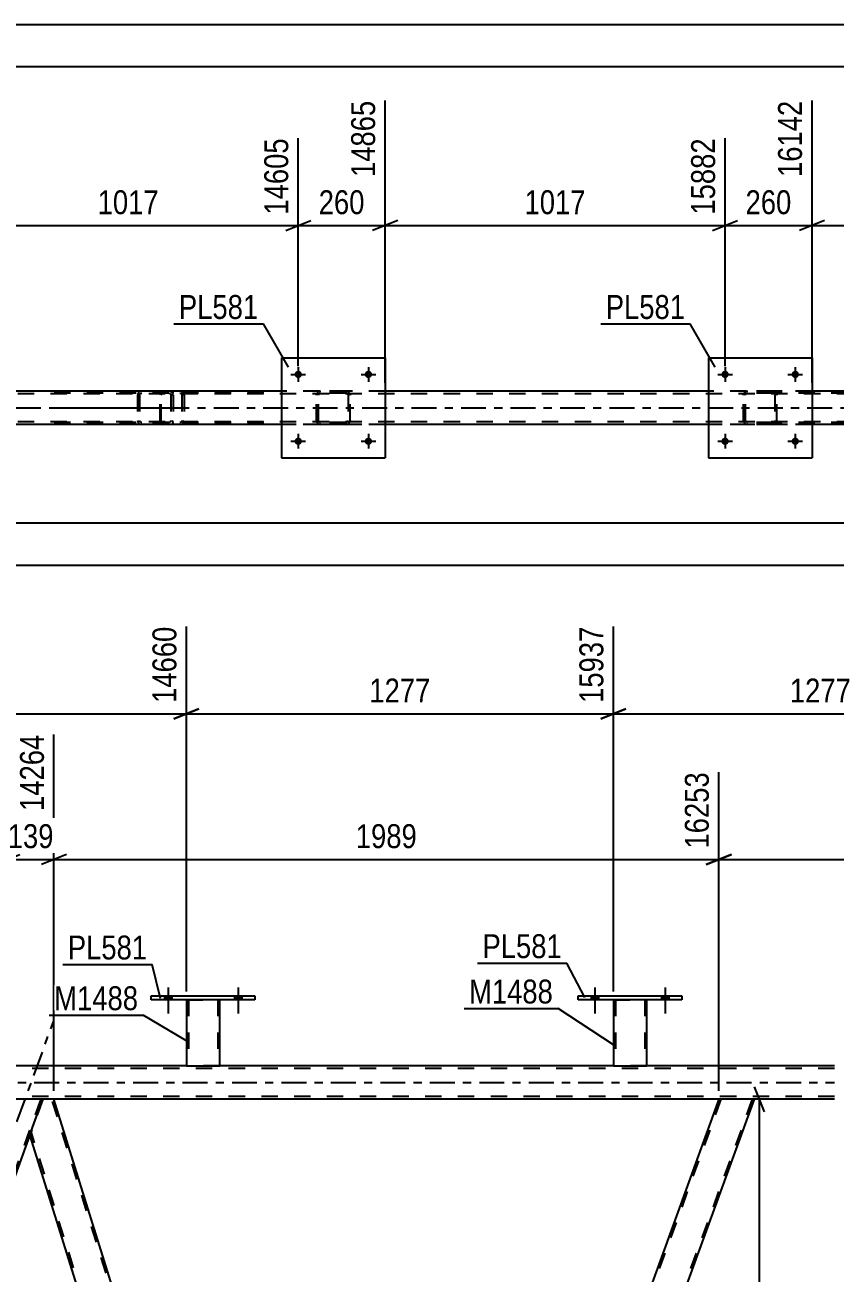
# Model space of a CAD drawing. Header units: millimetres. Extents: x 0 to 841, y 0 to 594.
# Drawn here: x 645.4 to 742.3, y 444.6 to 594 of the extents above; entities that cross this region are included whole.
import ezdxf

# ---------------------------------------------------------------- set-up
doc = ezdxf.new("R2010")
doc.units = ezdxf.units.MM
doc.linetypes.add('DXK_LINE_DOT2', pattern=[3.9198, 1.9599, -1.9599])
doc.linetypes.add('DXK_LINE_DOT3', pattern=[5.9187, 2.979, -0.9799, 0.9799, -0.9799])
doc.styles.add('Arial Narrow', font='ARIALN.TTF', dxfattribs={"height": 0.2})

# ---------------------------------------------------------------- blocks, each defined once
blk = doc.blocks.new('Unknown-814521622-1135')
at = {"color": 5, "linetype": 'Continuous'}
for p, q in [((841, 594), (0, 594)), ((836, 589), (5, 589))]:
    blk.add_line(p, q, dxfattribs=at)
blk = doc.blocks.new('Bolt-814521622-5159 - 4986')
at = {"linetype": 'Continuous'}
for points in [[(678.5, 544.17, -1), (677.62, 544.17, -1)], [(686.9, 544.17, -1), (686.02, 544.17, -1)]]:
    blk.add_hatch(color=1, dxfattribs=at).paths.add_polyline_path(points)
at = {"color": 1, "linetype": 'Continuous'}
for p, q in [((677.18, 544.17), (678.94, 544.17)), ((678.06, 545.05), (678.06, 543.29)), ((685.58, 544.17), (687.34, 544.17)), ((686.46, 545.05), (686.46, 543.29))]:
    blk.add_line(p, q, dxfattribs=at)
blk = doc.blocks.new('Bolt-814521622-5219 - 4986')
at = {"linetype": 'Continuous'}
for points in [[(729.58, 544.17, -1), (728.7, 544.17, -1)], [(737.98, 544.17, -1), (737.1, 544.17, -1)]]:
    blk.add_hatch(color=1, dxfattribs=at).paths.add_polyline_path(points)
at = {"color": 1, "linetype": 'Continuous'}
for p, q in [((728.26, 544.17), (730.02, 544.17)), ((729.14, 545.05), (729.14, 543.29)), ((736.66, 544.17), (738.42, 544.17)), ((737.54, 545.05), (737.54, 543.29))]:
    blk.add_line(p, q, dxfattribs=at)
blk = doc.blocks.new('Part-814521622-5015 - 4986')
at = {"color": 7, "linetype": 'DXK_LINE_DOT2'}
for p, q in [((756.22, 549.85), (93.84, 549.85)), ((688.46, 550.17), (676.06, 550.17)), ((739.54, 550.17), (727.14, 550.17)), ((756.22, 546.49), (93.84, 546.49)), ((756.22, 546.17), (114.17, 546.17)), ((688.46, 546.17), (676.06, 546.17)), ((739.54, 546.17), (727.14, 546.17))]:
    blk.add_line(p, q, dxfattribs=at)
at = {"color": 2, "linetype": 'Continuous'}
for p, q in [((676.06, 550.17), (637.38, 550.17)), ((727.14, 550.17), (688.46, 550.17)), ((756.22, 550.17), (739.54, 550.17)), ((676.06, 546.17), (637.38, 546.17)), ((727.14, 546.17), (688.46, 546.17)), ((756.22, 546.17), (739.54, 546.17))]:
    blk.add_line(p, q, dxfattribs=at)
at = {"color": 7, "linetype": 'DXK_LINE_DOT3'}
blk.add_line((93.84, 548.17), (756.22, 548.17), dxfattribs=at)
blk = doc.blocks.new('Part-814521622-5077 - 4986')
at = {"color": 7, "linetype": 'DXK_LINE_DOT2'}
for p, q in [((747.71, 550.17), (732.72, 550.17)), ((747.71, 549.93), (732.72, 549.93)), ((743.98, 549.77), (743.96, 549.69)), ((744, 549.87), (743.98, 549.77)), ((744.22, 549.69), (744.24, 549.78)), ((744.24, 549.78), (744.29, 549.86)), ((744.47, 550.17), (744.28, 550.13)), ((744.29, 549.86), (744.37, 549.91)), ((744.37, 549.91), (744.47, 549.93)), ((747.9, 550.13), (747.71, 550.17)), ((747.71, 549.93), (747.8, 549.91)), ((747.8, 549.91), (747.89, 549.86)), ((747.89, 549.86), (747.94, 549.78)), ((747.94, 549.78), (747.96, 549.69)), ((748.2, 549.77), (748.18, 549.87)), ((748.22, 549.69), (748.2, 549.77)), ((743.96, 549.69), (743.96, 546.65)), ((744.22, 549.69), (744.22, 546.65)), ((747.96, 549.69), (747.96, 546.65)), ((748.22, 549.69), (748.22, 546.65)), ((747.71, 546.41), (732.72, 546.41)), ((747.71, 546.17), (732.72, 546.17)), ((743.96, 546.65), (743.98, 546.56)), ((743.98, 546.56), (744, 546.46)), ((744.24, 546.55), (744.22, 546.65)), ((744.29, 546.48), (744.24, 546.55)), ((744.28, 546.2), (744.47, 546.17)), ((744.37, 546.42), (744.29, 546.48)), ((744.47, 546.41), (744.37, 546.42)), ((747.8, 546.42), (747.71, 546.41)), ((747.71, 546.17), (747.9, 546.2)), ((747.89, 546.48), (747.8, 546.42)), ((747.94, 546.55), (747.89, 546.48)), ((747.96, 546.65), (747.94, 546.55)), ((748.18, 546.46), (748.2, 546.56)), ((748.2, 546.56), (748.22, 546.65))]:
    blk.add_line(p, q, dxfattribs=at)
for centre, start, end in [((744.45, 549.67), 110.7583, 155.68), ((747.73, 549.67), 24.32, 69.2417), ((744.45, 546.67), 204.32, 249.2417)]:
    blk.add_arc(centre, 0.496, start, end, dxfattribs=at)
blk = doc.blocks.new('Part-814521622-5201 - 4986')
at = {"color": 2, "linetype": 'Continuous'}
for p, q in [((727.14, 554.17), (727.14, 542.17)), ((727.14, 554.17), (739.54, 554.17)), ((739.54, 554.17), (739.54, 542.17)), ((727.14, 542.17), (739.54, 542.17))]:
    blk.add_line(p, q, dxfattribs=at)
blk = doc.blocks.new('Part-814521622-5084 - 4986')
at = {"color": 7, "linetype": 'DXK_LINE_DOT2'}
for p, q in [((662.57, 550.17), (647.58, 550.17)), ((662.57, 549.93), (647.58, 549.93)), ((658.85, 549.77), (658.83, 549.69)), ((658.87, 549.87), (658.85, 549.77)), ((659.08, 549.69), (659.1, 549.78)), ((659.1, 549.78), (659.16, 549.86)), ((659.34, 550.17), (659.14, 550.13)), ((659.16, 549.86), (659.24, 549.91)), ((659.24, 549.91), (659.34, 549.93)), ((662.77, 550.13), (662.57, 550.17)), ((662.57, 549.93), (662.67, 549.91)), ((662.67, 549.91), (662.75, 549.86)), ((662.75, 549.86), (662.81, 549.78)), ((662.81, 549.78), (662.83, 549.69)), ((663.07, 549.77), (663.04, 549.87)), ((663.08, 549.69), (663.07, 549.77)), ((658.83, 549.69), (658.83, 546.65)), ((659.08, 549.69), (659.08, 546.65)), ((662.83, 549.69), (662.83, 546.65)), ((663.08, 549.69), (663.08, 546.65)), ((662.57, 546.41), (647.58, 546.41)), ((662.57, 546.17), (647.58, 546.17)), ((658.83, 546.65), (658.85, 546.56)), ((658.85, 546.56), (658.87, 546.46)), ((659.1, 546.55), (659.08, 546.65)), ((659.16, 546.48), (659.1, 546.55)), ((659.14, 546.2), (659.34, 546.17)), ((659.24, 546.42), (659.16, 546.48)), ((659.34, 546.41), (659.24, 546.42)), ((662.67, 546.42), (662.57, 546.41)), ((662.57, 546.17), (662.77, 546.2)), ((662.75, 546.48), (662.67, 546.42)), ((662.81, 546.55), (662.75, 546.48)), ((662.83, 546.65), (662.81, 546.55)), ((663.04, 546.46), (663.07, 546.56)), ((663.07, 546.56), (663.08, 546.65))]:
    blk.add_line(p, q, dxfattribs=at)
at = {"color": 7, "linetype": 'DXK_LINE_DOT3'}
blk.add_line((649.2, 548.17), (664.38, 548.17), dxfattribs=at)
at = {"color": 7, "linetype": 'DXK_LINE_DOT2'}
for centre, start, end in [((659.32, 549.67), 110.7583, 155.68), ((662.59, 549.67), 24.32, 69.2417), ((659.32, 546.67), 204.32, 249.2417)]:
    blk.add_arc(centre, 0.496, start, end, dxfattribs=at)
blk = doc.blocks.new('Part-814521622-5088 - 4986')
at = {"color": 7, "linetype": 'DXK_LINE_DOT2'}
for p, q in [((661.56, 549.87), (661.54, 549.69)), ((661.62, 550.03), (661.56, 549.87)), ((661.7, 550.13), (661.62, 550.03)), ((661.67, 549.69), (661.68, 549.78)), ((661.68, 549.78), (661.71, 549.86)), ((661.81, 550.17), (661.7, 550.13)), ((661.71, 549.86), (661.76, 549.91)), ((661.76, 549.91), (661.81, 549.93)), ((673.96, 550.17), (661.81, 550.17)), ((673.96, 549.93), (661.81, 549.93)), ((663.08, 549.93), (663.08, 550.17)), ((664.09, 550.13), (663.9, 550.17)), ((663.9, 549.93), (663.99, 549.91)), ((663.99, 549.91), (664.08, 549.86)), ((664.08, 549.86), (664.13, 549.78)), ((664.13, 549.78), (664.15, 549.69)), ((664.38, 549.77), (664.36, 549.87)), ((664.4, 549.69), (664.38, 549.77)), ((661.54, 546.65), (661.54, 549.69)), ((661.67, 546.65), (661.67, 549.69)), ((664.15, 549.69), (664.15, 546.65)), ((664.4, 549.69), (664.4, 546.65)), ((661.54, 546.65), (661.56, 546.46)), ((661.56, 546.46), (661.62, 546.31)), ((661.62, 546.31), (661.7, 546.2)), ((661.68, 546.55), (661.67, 546.65)), ((661.71, 546.48), (661.68, 546.55)), ((661.7, 546.2), (661.81, 546.17)), ((661.76, 546.42), (661.71, 546.48)), ((661.81, 546.41), (661.76, 546.42)), ((673.96, 546.41), (661.81, 546.41)), ((673.96, 546.17), (661.81, 546.17)), ((663.08, 546.17), (663.08, 546.41)), ((663.99, 546.42), (663.9, 546.41)), ((663.9, 546.17), (664.09, 546.2)), ((664.08, 546.48), (663.99, 546.42)), ((664.13, 546.55), (664.08, 546.48)), ((664.15, 546.65), (664.13, 546.55)), ((664.36, 546.46), (664.38, 546.56)), ((664.38, 546.56), (664.4, 546.65))]:
    blk.add_line(p, q, dxfattribs=at)
blk.add_arc((663.91, 549.67), 0.492, 23.8494, 68.8059, dxfattribs=at)
blk = doc.blocks.new('Part-814521622-5108 - 4986')
at = {"color": 7, "linetype": 'DXK_LINE_DOT2'}
for p, q in [((680.26, 549.69), (680.29, 549.87)), ((680.29, 549.87), (680.26, 549.69)), ((680.5, 549.69), (680.51, 549.78)), ((680.51, 549.78), (680.57, 549.86)), ((680.55, 550.13), (680.74, 550.17)), ((680.74, 550.17), (680.55, 550.13)), ((680.57, 549.86), (680.64, 549.91)), ((680.64, 549.91), (680.74, 549.93)), ((683.78, 550.17), (680.74, 550.17)), ((683.78, 549.93), (680.74, 549.93)), ((683.78, 550.17), (683.96, 550.13)), ((683.96, 550.13), (683.78, 550.17)), ((683.78, 549.93), (683.87, 549.91)), ((683.87, 549.91), (683.95, 549.86)), ((683.95, 549.86), (684, 549.78)), ((684, 549.78), (684.02, 549.69)), ((684.22, 549.87), (684.26, 549.69)), ((684.26, 549.69), (684.22, 549.87)), ((680.26, 546.65), (680.26, 549.69)), ((680.5, 546.65), (680.5, 549.69)), ((684.02, 549.69), (684.02, 546.65)), ((684.26, 546.65), (684.26, 549.69)), ((680.29, 546.46), (680.26, 546.65)), ((680.26, 546.65), (680.29, 546.46)), ((680.51, 546.55), (680.5, 546.65)), ((680.57, 546.48), (680.51, 546.55)), ((680.74, 546.17), (680.55, 546.2)), ((680.55, 546.2), (680.74, 546.17)), ((680.64, 546.42), (680.57, 546.48)), ((680.74, 546.41), (680.64, 546.42)), ((683.78, 546.41), (680.74, 546.41)), ((683.78, 546.17), (680.74, 546.17)), ((683.87, 546.42), (683.78, 546.41)), ((683.96, 546.2), (683.78, 546.17)), ((683.78, 546.17), (683.96, 546.2)), ((683.95, 546.48), (683.87, 546.42)), ((684, 546.55), (683.95, 546.48)), ((684.02, 546.65), (684, 546.55)), ((684.26, 546.65), (684.22, 546.46)), ((684.22, 546.46), (684.26, 546.65))]:
    blk.add_line(p, q, dxfattribs=at)
at = {"color": 7, "linetype": 'DXK_LINE_DOT3'}
blk.add_line((682.26, 548.17), (682.26, 548.17), dxfattribs=at)
at = {"color": 7, "linetype": 'DXK_LINE_DOT2'}
for centre, start, end in [((680.74, 549.69), 112.5, 157.5), ((680.74, 549.69), 112.5, 157.5), ((683.78, 549.69), 22.5, 67.5), ((683.78, 549.69), 22.5, 67.5), ((680.74, 546.65), 202.5, 247.5), ((680.74, 546.65), 202.5, 247.5), ((683.78, 546.65), 292.5, 337.5), ((683.78, 546.65), 292.5, 337.5)]:
    blk.add_arc(centre, 0.48, start, end, dxfattribs=at)
blk = doc.blocks.new('Bolt-814521622-5158 - 4986')
at = {"linetype": 'Continuous'}
for points in [[(678.5, 552.17, -1), (677.62, 552.17, -1)], [(686.9, 552.17, -1), (686.02, 552.17, -1)]]:
    blk.add_hatch(color=1, dxfattribs=at).paths.add_polyline_path(points)
at = {"color": 1, "linetype": 'Continuous'}
for p, q in [((678.06, 553.05), (678.06, 551.29)), ((686.46, 553.05), (686.46, 551.29)), ((677.18, 552.17), (678.94, 552.17)), ((685.58, 552.17), (687.34, 552.17))]:
    blk.add_line(p, q, dxfattribs=at)
blk = doc.blocks.new('Part-814521622-5202 - 4986')
at = {"color": 7, "linetype": 'DXK_LINE_DOT2'}
for p, q in [((731.34, 549.69), (731.37, 549.87)), ((731.37, 549.87), (731.34, 549.69)), ((731.58, 549.69), (731.6, 549.78)), ((731.6, 549.78), (731.65, 549.86)), ((731.63, 550.13), (731.82, 550.17)), ((731.82, 550.17), (731.63, 550.13)), ((731.65, 549.86), (731.73, 549.91)), ((731.73, 549.91), (731.82, 549.93)), ((734.86, 550.17), (731.82, 550.17)), ((734.86, 549.93), (731.82, 549.93)), ((734.86, 550.17), (735.04, 550.13)), ((735.04, 550.13), (734.86, 550.17)), ((734.86, 549.93), (734.95, 549.91)), ((734.95, 549.91), (735.03, 549.86)), ((735.03, 549.86), (735.08, 549.78)), ((735.08, 549.78), (735.1, 549.69)), ((735.3, 549.87), (735.34, 549.69)), ((735.34, 549.69), (735.3, 549.87)), ((731.34, 546.65), (731.34, 549.69)), ((731.58, 546.65), (731.58, 549.69)), ((735.1, 549.69), (735.1, 546.65)), ((735.34, 546.65), (735.34, 549.69)), ((731.37, 546.46), (731.34, 546.65)), ((731.34, 546.65), (731.37, 546.46)), ((731.6, 546.55), (731.58, 546.65)), ((731.65, 546.48), (731.6, 546.55)), ((731.82, 546.17), (731.63, 546.2)), ((731.63, 546.2), (731.82, 546.17)), ((731.73, 546.42), (731.65, 546.48)), ((731.82, 546.41), (731.73, 546.42)), ((734.86, 546.41), (731.82, 546.41)), ((734.86, 546.17), (731.82, 546.17)), ((734.95, 546.42), (734.86, 546.41)), ((735.04, 546.2), (734.86, 546.17)), ((734.86, 546.17), (735.04, 546.2)), ((735.03, 546.48), (734.95, 546.42)), ((735.08, 546.55), (735.03, 546.48)), ((735.1, 546.65), (735.08, 546.55)), ((735.34, 546.65), (735.3, 546.46)), ((735.3, 546.46), (735.34, 546.65))]:
    blk.add_line(p, q, dxfattribs=at)
at = {"color": 7, "linetype": 'DXK_LINE_DOT3'}
blk.add_line((733.34, 548.17), (733.34, 548.17), dxfattribs=at)
at = {"color": 7, "linetype": 'DXK_LINE_DOT2'}
for centre, start, end in [((731.82, 549.69), 112.5, 157.5), ((731.82, 549.69), 112.5, 157.5), ((734.86, 549.69), 22.5, 67.5), ((734.86, 549.69), 22.5, 67.5), ((731.82, 546.65), 202.5, 247.5), ((731.82, 546.65), 202.5, 247.5), ((734.86, 546.65), 292.5, 337.5), ((734.86, 546.65), 292.5, 337.5)]:
    blk.add_arc(centre, 0.48, start, end, dxfattribs=at)
blk = doc.blocks.new('Part-814521622-5207 - 4986')
at = {"color": 2, "linetype": 'Continuous'}
for p, q in [((676.06, 554.17), (676.06, 542.17)), ((676.06, 554.17), (688.46, 554.17)), ((688.46, 554.17), (688.46, 542.17)), ((676.06, 542.17), (688.46, 542.17))]:
    blk.add_line(p, q, dxfattribs=at)
blk = doc.blocks.new('Bolt-814521622-5218 - 4986')
at = {"linetype": 'Continuous'}
for points in [[(729.58, 552.17, -1), (728.7, 552.17, -1)], [(737.98, 552.17, -1), (737.1, 552.17, -1)]]:
    blk.add_hatch(color=1, dxfattribs=at).paths.add_polyline_path(points)
at = {"color": 1, "linetype": 'Continuous'}
for p, q in [((729.14, 553.05), (729.14, 551.29)), ((737.54, 553.05), (737.54, 551.29)), ((728.26, 552.17), (730.02, 552.17)), ((736.66, 552.17), (738.42, 552.17))]:
    blk.add_line(p, q, dxfattribs=at)
blk = doc.blocks.new('Part-814521622-3404 - 3269')
at = {"color": 2, "linetype": 'Continuous'}
for p, q in [((715.77, 477.31), (715.77, 469.4)), ((719.77, 469.4), (719.77, 477.31)), ((715.77, 469.4), (719.77, 469.4))]:
    blk.add_line(p, q, dxfattribs=at)
at = {"color": 7, "linetype": 'DXK_LINE_DOT2'}
for p, q in [((715.77, 477.31), (719.77, 477.31)), ((715.77, 477.31), (715.77, 477.31)), ((715.77, 477.31), (715.77, 477.31)), ((716.01, 477.31), (716.01, 469.4)), ((719.53, 477.31), (719.53, 469.4)), ((719.77, 477.31), (719.77, 477.31)), ((719.77, 477.31), (719.77, 477.31)), ((719.47, 469.4), (719.51, 469.4)), ((719.47, 469.4), (719.51, 469.4)), ((719.51, 469.4), (719.53, 469.4)), ((719.51, 469.4), (719.53, 469.4))]:
    blk.add_line(p, q, dxfattribs=at)
blk = doc.blocks.new('Part-814521622-3409 - 3269')
at = {"color": 2, "linetype": 'Continuous'}
for p, q in [((660.48, 477.79), (672.88, 477.79)), ((660.48, 477.31), (660.48, 477.79)), ((672.88, 477.31), (660.48, 477.31)), ((672.88, 477.79), (672.88, 477.31))]:
    blk.add_line(p, q, dxfattribs=at)
blk = doc.blocks.new('Bolt-814521622-3284 - 3269')
at = {"linetype": 'Continuous'}
for points in [[(713.13, 477.31), (714.01, 477.31), (714.01, 477.79), (713.13, 477.79)], [(721.53, 477.31), (722.41, 477.31), (722.41, 477.79), (721.53, 477.79)]]:
    blk.add_hatch(color=1, dxfattribs=at).paths.add_polyline_path(points)
at = {"color": 1, "linetype": 'Continuous'}
for p, q in [((713.57, 478.79), (713.57, 475.67)), ((721.97, 478.79), (721.97, 475.67)), ((713.13, 477.79), (713.13, 477.31)), ((714.01, 477.79), (714.01, 477.31)), ((721.53, 477.79), (721.53, 477.31)), ((722.41, 477.79), (722.41, 477.31))]:
    blk.add_line(p, q, dxfattribs=at)
blk = doc.blocks.new('Bolt-814521622-3285 - 3269')
at = {"linetype": 'Continuous'}
for points in [[(713.13, 477.31), (714.01, 477.31), (714.01, 477.79), (713.13, 477.79)], [(721.53, 477.31), (722.41, 477.31), (722.41, 477.79), (721.53, 477.79)]]:
    blk.add_hatch(color=1, dxfattribs=at).paths.add_polyline_path(points)
at = {"color": 1, "linetype": 'Continuous'}
for p, q in [((713.57, 478.79), (713.57, 475.67)), ((721.97, 478.79), (721.97, 475.67)), ((713.13, 477.79), (713.13, 477.31)), ((714.01, 477.79), (714.01, 477.31)), ((721.53, 477.79), (721.53, 477.31)), ((722.41, 477.79), (722.41, 477.31))]:
    blk.add_line(p, q, dxfattribs=at)
blk = doc.blocks.new('Bolt-814521622-3286 - 3269')
at = {"linetype": 'Continuous'}
for points in [[(662.04, 477.31), (662.92, 477.31), (662.92, 477.79), (662.04, 477.79)], [(670.44, 477.31), (671.32, 477.31), (671.32, 477.79), (670.44, 477.79)]]:
    blk.add_hatch(color=1, dxfattribs=at).paths.add_polyline_path(points)
at = {"color": 1, "linetype": 'Continuous'}
for p, q in [((662.48, 478.79), (662.48, 475.67)), ((670.88, 478.79), (670.88, 475.67)), ((662.04, 477.79), (662.04, 477.31)), ((662.92, 477.79), (662.92, 477.31)), ((670.44, 477.79), (670.44, 477.31)), ((671.32, 477.79), (671.32, 477.31))]:
    blk.add_line(p, q, dxfattribs=at)
blk = doc.blocks.new('Bolt-814521622-3287 - 3269')
at = {"linetype": 'Continuous'}
for points in [[(662.04, 477.31), (662.92, 477.31), (662.92, 477.79), (662.04, 477.79)], [(670.44, 477.31), (671.32, 477.31), (671.32, 477.79), (670.44, 477.79)]]:
    blk.add_hatch(color=1, dxfattribs=at).paths.add_polyline_path(points)
at = {"color": 1, "linetype": 'Continuous'}
for p, q in [((662.48, 478.79), (662.48, 475.67)), ((670.88, 478.79), (670.88, 475.67)), ((662.04, 477.79), (662.04, 477.31)), ((662.92, 477.79), (662.92, 477.31)), ((670.44, 477.79), (670.44, 477.31)), ((671.32, 477.79), (671.32, 477.31))]:
    blk.add_line(p, q, dxfattribs=at)
blk = doc.blocks.new('Part-814521622-3414 - 3269')
at = {"color": 2, "linetype": 'Continuous'}
for p, q in [((664.68, 477.31), (664.68, 469.4)), ((668.68, 469.4), (668.68, 477.31)), ((664.68, 469.4), (668.68, 469.4))]:
    blk.add_line(p, q, dxfattribs=at)
at = {"color": 7, "linetype": 'DXK_LINE_DOT2'}
for p, q in [((664.68, 477.31), (668.68, 477.31)), ((664.68, 477.31), (664.68, 477.31)), ((664.68, 477.31), (664.68, 477.31)), ((664.92, 477.31), (664.92, 469.4)), ((668.44, 477.31), (668.44, 469.4)), ((668.68, 477.31), (668.68, 477.31)), ((668.68, 477.31), (668.68, 477.31)), ((668.39, 469.4), (668.43, 469.4)), ((668.39, 469.4), (668.43, 469.4)), ((668.43, 469.4), (668.44, 469.4)), ((668.43, 469.4), (668.44, 469.4))]:
    blk.add_line(p, q, dxfattribs=at)
blk = doc.blocks.new('Part-814521622-3399 - 3269')
at = {"color": 2, "linetype": 'Continuous'}
for p, q in [((711.57, 477.79), (723.97, 477.79)), ((711.57, 477.31), (711.57, 477.79)), ((723.97, 477.31), (711.57, 477.31)), ((723.97, 477.79), (723.97, 477.31))]:
    blk.add_line(p, q, dxfattribs=at)
blk = doc.blocks.new('Part-814521622-3732 - 3269')
at = {"color": 7, "linetype": 'DXK_LINE_DOT3'}
blk.add_line((597.84, 334.78), (648.8, 474.8), dxfattribs=at)
at = {"color": 7, "linetype": 'DXK_LINE_DOT2'}
for p, q in [((643.51, 465.4), (599.39, 344.18)), ((647.26, 465.4), (603.14, 344.18)), ((647.51, 465.4), (645.96, 461.15)), ((599.13, 344.18), (600.89, 349)), ((605.15, 349), (603.39, 344.18)), ((603.39, 344.18), (599.13, 344.18))]:
    blk.add_line(p, q, dxfattribs=at)
at = {"color": 2, "linetype": 'Continuous'}
for p, q in [((643.26, 465.4), (600.89, 349)), ((647.51, 465.4), (643.26, 465.4)), ((645.96, 461.15), (605.15, 349))]:
    blk.add_line(p, q, dxfattribs=at)
blk = doc.blocks.new('Part-814521622-3675 - 3269')
at = {"color": 2, "linetype": 'Continuous'}
for p, q in [((664.68, 469.4), (617.6, 469.4)), ((715.77, 469.4), (668.68, 469.4)), ((742.25, 469.4), (719.77, 469.4)), ((728.39, 465.4), (648.83, 465.4)), ((742.25, 465.4), (732.65, 465.4))]:
    blk.add_line(p, q, dxfattribs=at)
at = {"color": 7, "linetype": 'DXK_LINE_DOT2'}
for p, q in [((668.68, 469.4), (664.68, 469.4)), ((719.77, 469.4), (715.77, 469.4)), ((742.25, 469.08), (78.27, 469.08)), ((742.25, 465.72), (78.27, 465.72)), ((732.65, 465.4), (217.58, 465.4)), ((648.83, 465.4), (643.26, 465.4))]:
    blk.add_line(p, q, dxfattribs=at)
at = {"color": 7, "linetype": 'DXK_LINE_DOT3'}
blk.add_line((78.27, 467.4), (742.25, 467.4), dxfattribs=at)
blk = doc.blocks.new('Part-814521622-3727 - 3269')
at = {"color": 2, "linetype": 'Continuous'}
for p, q in [((645.96, 461.15), (647.51, 465.4)), ((648.83, 465.4), (647.51, 465.4)), ((685.53, 347.65), (648.83, 465.4)), ((682.42, 344.18), (645.96, 461.15)), ((685.26, 346.91), (684.27, 344.18)), ((685.53, 347.65), (685.26, 346.91))]:
    blk.add_line(p, q, dxfattribs=at)
at = {"color": 7, "linetype": 'DXK_LINE_DOT2'}
for p, q in [((685.4, 347.28), (648.58, 465.4)), ((682.68, 344.18), (646.1, 461.52)), ((684.27, 344.18), (682.42, 344.18))]:
    blk.add_line(p, q, dxfattribs=at)
blk = doc.blocks.new('Part-814521622-3766 - 3269')
at = {"color": 7, "linetype": 'DXK_LINE_DOT2'}
for p, q in [((728.64, 465.4), (684.52, 344.18)), ((732.39, 465.4), (688.27, 344.18)), ((685.53, 347.65), (684.27, 344.18)), ((684.27, 344.18), (688.53, 344.18))]:
    blk.add_line(p, q, dxfattribs=at)
at = {"color": 2, "linetype": 'Continuous'}
for p, q in [((728.39, 465.4), (685.53, 347.65)), ((688.53, 344.18), (732.65, 465.4)), ((732.65, 465.4), (728.39, 465.4))]:
    blk.add_line(p, q, dxfattribs=at)
blk = doc.blocks.new('StraightDimension-814521622-5855 - 4986')
at = {"color": 7, "linetype": 'Continuous'}
blk.add_line((93.2, 529.32), (793.98, 529.32), dxfattribs=at)
blk = doc.blocks.new('StraightDimension-814521622-5287 - 4986')
at = {"color": 7, "linetype": 'Continuous'}
blk.add_line((93.84, 534.39), (793.34, 534.39), dxfattribs=at)
blk = doc.blocks.new('StraightDimension-814521622-5727 - 4986')
at = {"color": 7, "linetype": 'Continuous'}
for p, q in [((637.38, 551.17), (637.38, 584.94)), ((678.06, 553.17), (678.06, 580.44)), ((638.88, 570.6), (635.88, 569.4)), ((637.38, 570), (678.06, 570)), ((676.56, 569.4), (679.56, 570.6))]:
    blk.add_line(p, q, dxfattribs=at)
at = {"color": 0}
blk.add_wipeout([(661.97, 570.75), (661.97, 574.95), (653.46, 574.95), (653.46, 570.75)], dxfattribs=at)
at = {"color": 3, "style": 'Arial Narrow'}
blk.add_text('1017', height=2.863, dxfattribs=at).set_placement((654.06, 571.35))
at = {"color": 0, "linetype": 'Continuous'}
blk.add_wipeout([(677.46, 581.04), (673.26, 581.04), (673.26, 570.7), (677.46, 570.7)], dxfattribs=at)
at = {"color": 3, "linetype": 'Continuous', "style": 'Arial Narrow'}
blk.add_text('14605', height=2.863, rotation=90.0002, dxfattribs=at).set_placement((676.86, 571.3))
blk = doc.blocks.new('StraightDimension-814521622-5747 - 4986')
at = {"color": 7, "linetype": 'Continuous'}
for p, q in [((688.46, 551.17), (688.46, 584.94)), ((678.06, 553.17), (678.06, 580.44)), ((676.56, 569.4), (679.56, 570.6)), ((678.06, 570), (688.46, 570)), ((689.96, 570.6), (686.96, 569.4))]:
    blk.add_line(p, q, dxfattribs=at)
at = {"color": 0}
blk.add_wipeout([(686.6, 570.75), (686.6, 574.95), (679.91, 574.95), (679.91, 570.75)], dxfattribs=at)
at = {"color": 3, "style": 'Arial Narrow'}
blk.add_text('260', height=2.863, dxfattribs=at).set_placement((680.51, 571.35))
at = {"color": 0, "linetype": 'Continuous'}
blk.add_wipeout([(687.86, 585.54), (683.66, 585.54), (683.66, 575.2), (687.86, 575.2)], dxfattribs=at)
at = {"color": 3, "linetype": 'Continuous', "style": 'Arial Narrow'}
blk.add_text('14865', height=2.863, rotation=90.0002, dxfattribs=at).set_placement((687.26, 575.8))
blk = doc.blocks.new('StraightDimension-814521622-5767 - 4986')
at = {"color": 7, "linetype": 'Continuous'}
for p, q in [((688.46, 551.17), (688.46, 584.94)), ((729.14, 553.17), (729.14, 580.44)), ((689.96, 570.6), (686.96, 569.4)), ((688.46, 570), (729.14, 570)), ((727.64, 569.4), (730.64, 570.6))]:
    blk.add_line(p, q, dxfattribs=at)
at = {"color": 0}
blk.add_wipeout([(713.05, 570.75), (713.05, 574.95), (704.54, 574.95), (704.54, 570.75)], dxfattribs=at)
at = {"color": 3, "style": 'Arial Narrow'}
blk.add_text('1017', height=2.863, dxfattribs=at).set_placement((705.14, 571.35))
at = {"color": 0, "linetype": 'Continuous'}
blk.add_wipeout([(728.54, 581.04), (724.34, 581.04), (724.34, 570.7), (728.54, 570.7)], dxfattribs=at)
at = {"color": 3, "linetype": 'Continuous', "style": 'Arial Narrow'}
blk.add_text('15882', height=2.863, rotation=90.0002, dxfattribs=at).set_placement((727.94, 571.3))
blk = doc.blocks.new('StraightDimension-814521622-5787 - 4986')
at = {"color": 7, "linetype": 'Continuous'}
for p, q in [((739.54, 551.17), (739.54, 584.94)), ((729.14, 553.17), (729.14, 580.44)), ((727.64, 569.4), (730.64, 570.6)), ((729.14, 570), (739.54, 570)), ((741.04, 570.6), (738.04, 569.4))]:
    blk.add_line(p, q, dxfattribs=at)
at = {"color": 0}
blk.add_wipeout([(737.68, 570.75), (737.68, 574.95), (730.99, 574.95), (730.99, 570.75)], dxfattribs=at)
at = {"color": 3, "style": 'Arial Narrow'}
blk.add_text('260', height=2.863, dxfattribs=at).set_placement((731.59, 571.35))
at = {"color": 0, "linetype": 'Continuous'}
blk.add_wipeout([(738.94, 585.54), (734.74, 585.54), (734.74, 575.2), (738.94, 575.2)], dxfattribs=at)
at = {"color": 3, "linetype": 'Continuous', "style": 'Arial Narrow'}
blk.add_text('16142', height=2.863, rotation=90.0002, dxfattribs=at).set_placement((738.34, 575.8))
blk = doc.blocks.new('StraightDimension-814521622-5807 - 4986')
at = {"color": 7, "linetype": 'Continuous'}
for p, q in [((739.54, 551.17), (739.54, 584.94)), ((766.32, 553.17), (766.32, 580.44)), ((741.04, 570.6), (738.04, 569.4)), ((739.54, 570), (766.32, 570)), ((764.82, 569.4), (767.82, 570.6))]:
    blk.add_line(p, q, dxfattribs=at)
at = {"color": 0}
blk.add_wipeout([(757.18, 570.75), (757.18, 574.95), (748.67, 574.95), (748.67, 570.75)], dxfattribs=at)
at = {"color": 3, "style": 'Arial Narrow'}
blk.add_text('1017', height=2.863, dxfattribs=at).set_placement((749.27, 571.35))
at = {"color": 0, "linetype": 'Continuous'}
blk.add_wipeout([(765.72, 581.04), (761.52, 581.04), (761.52, 570.7), (765.72, 570.7)], dxfattribs=at)
at = {"color": 3, "linetype": 'Continuous', "style": 'Arial Narrow'}
blk.add_text('17159', height=2.863, rotation=90.0002, dxfattribs=at).set_placement((765.12, 571.3))
blk = doc.blocks.new('StraightDimension-814521622-4620 - 3269')
at = {"color": 7, "linetype": 'Continuous'}
for p, q in [((648.83, 466.4), (648.83, 509.06)), ((728.39, 466.4), (728.39, 504.56)), ((650.33, 494.72), (647.33, 493.52)), ((726.89, 493.52), (729.89, 494.72)), ((648.83, 494.12), (728.39, 494.12))]:
    blk.add_line(p, q, dxfattribs=at)
at = {"color": 0}
blk.add_wipeout([(692.87, 494.87), (692.87, 499.07), (684.35, 499.07), (684.35, 494.87)], dxfattribs=at)
at = {"color": 3, "style": 'Arial Narrow'}
blk.add_text('1989', height=2.863, dxfattribs=at).set_placement((684.95, 495.47))
at = {"color": 0, "linetype": 'Continuous'}
blk.add_wipeout([(727.79, 505.16), (723.59, 505.16), (723.59, 494.82), (727.79, 494.82)], dxfattribs=at)
at = {"color": 3, "linetype": 'Continuous', "style": 'Arial Narrow'}
blk.add_text('16253', height=2.863, rotation=90.0002, dxfattribs=at).set_placement((727.19, 495.42))
blk = doc.blocks.new('StraightDimension-814521622-4249 - 3269')
at = {"color": 7, "linetype": 'Continuous'}
for p, q in [((733.85, 463.9), (732.65, 466.9)), ((739.81, 465.4), (730.4, 465.4)), ((733.25, 344.18), (733.25, 465.4)), ((732.65, 345.68), (733.85, 342.68)), ((713.55, 344.18), (735.65, 344.18))]:
    blk.add_line(p, q, dxfattribs=at)
at = {"color": 0}
blk.add_wipeout([(732.5, 409.05), (728.3, 409.05), (728.3, 400.53), (732.5, 400.53)], dxfattribs=at)
at = {"color": 3, "style": 'Arial Narrow'}
blk.add_text('3031', height=2.863, rotation=90.0002, dxfattribs=at).set_placement((731.9, 401.13))
blk = doc.blocks.new('StraightDimension-814521622-4608 - 3269')
at = {"color": 7, "linetype": 'Continuous'}
for p, q in [((728.39, 466.4), (728.39, 504.56)), ((793.34, 470.4), (793.34, 504.56)), ((729.89, 494.72), (726.89, 493.52)), ((791.84, 493.52), (794.84, 494.72)), ((728.39, 494.12), (793.34, 494.12))]:
    blk.add_line(p, q, dxfattribs=at)
at = {"color": 0}
blk.add_wipeout([(765.12, 494.87), (765.12, 499.07), (756.61, 499.07), (756.61, 494.87)], dxfattribs=at)
at = {"color": 3, "style": 'Arial Narrow'}
blk.add_text('1780', height=2.863, dxfattribs=at).set_placement((757.21, 495.47))
at = {"color": 0, "linetype": 'Continuous'}
blk.add_wipeout([(792.74, 505.16), (788.54, 505.16), (788.54, 494.82), (792.74, 494.82)], dxfattribs=at)
at = {"color": 3, "linetype": 'Continuous', "style": 'Arial Narrow'}
blk.add_text('18033', height=2.863, rotation=90.0002, dxfattribs=at).set_placement((792.14, 495.42))
blk = doc.blocks.new('StraightDimension-814521622-4105 - 3269')
at = {"color": 7, "linetype": 'Continuous'}
for p, q in [((613.6, 478.31), (613.6, 521.99)), ((664.68, 478.31), (664.68, 521.99)), ((615.1, 512.15), (612.1, 510.95)), ((613.6, 511.55), (664.68, 511.55)), ((663.18, 510.95), (666.18, 512.15))]:
    blk.add_line(p, q, dxfattribs=at)
at = {"color": 0}
blk.add_wipeout([(643.4, 512.3), (643.4, 516.5), (634.89, 516.5), (634.89, 512.3)], dxfattribs=at)
at = {"color": 3, "style": 'Arial Narrow'}
blk.add_text('1277', height=2.863, dxfattribs=at).set_placement((635.49, 512.9))
at = {"color": 0, "linetype": 'Continuous'}
blk.add_wipeout([(664.08, 522.59), (659.88, 522.59), (659.88, 512.25), (664.08, 512.25)], dxfattribs=at)
at = {"color": 3, "linetype": 'Continuous', "style": 'Arial Narrow'}
blk.add_text('14660', height=2.863, rotation=90.0002, dxfattribs=at).set_placement((663.48, 512.85))
blk = doc.blocks.new('StraightDimension-814521622-4115 - 3269')
at = {"color": 7, "linetype": 'Continuous'}
for p, q in [((664.68, 478.31), (664.68, 521.99)), ((715.77, 478.31), (715.77, 521.99)), ((666.18, 512.15), (663.18, 510.95)), ((664.68, 511.55), (715.77, 511.55)), ((714.27, 510.95), (717.27, 512.15))]:
    blk.add_line(p, q, dxfattribs=at)
at = {"color": 0}
blk.add_wipeout([(694.48, 512.3), (694.48, 516.5), (685.97, 516.5), (685.97, 512.3)], dxfattribs=at)
at = {"color": 3, "style": 'Arial Narrow'}
blk.add_text('1277', height=2.863, dxfattribs=at).set_placement((686.57, 512.9))
at = {"color": 0, "linetype": 'Continuous'}
blk.add_wipeout([(715.16, 522.59), (710.96, 522.59), (710.96, 512.25), (715.16, 512.25)], dxfattribs=at)
at = {"color": 3, "linetype": 'Continuous', "style": 'Arial Narrow'}
blk.add_text('15937', height=2.863, rotation=90.0002, dxfattribs=at).set_placement((714.57, 512.85))
blk = doc.blocks.new('StraightDimension-814521622-4125 - 3269')
at = {"color": 7, "linetype": 'Continuous'}
for p, q in [((715.77, 478.31), (715.77, 521.99)), ((765.32, 478.31), (765.32, 521.99)), ((717.27, 512.15), (714.27, 510.95)), ((715.77, 511.55), (765.32, 511.55)), ((763.82, 510.95), (766.82, 512.15))]:
    blk.add_line(p, q, dxfattribs=at)
at = {"color": 0}
blk.add_wipeout([(744.8, 512.3), (744.8, 516.5), (736.29, 516.5), (736.29, 512.3)], dxfattribs=at)
at = {"color": 3, "style": 'Arial Narrow'}
blk.add_text('1277', height=2.863, dxfattribs=at).set_placement((736.89, 512.9))
at = {"color": 0, "linetype": 'Continuous'}
blk.add_wipeout([(764.72, 522.59), (760.52, 522.59), (760.52, 512.25), (764.72, 512.25)], dxfattribs=at)
at = {"color": 3, "linetype": 'Continuous', "style": 'Arial Narrow'}
blk.add_text('17214', height=2.863, rotation=90.0002, dxfattribs=at).set_placement((764.12, 512.85))
blk = doc.blocks.new('StraightDimension-814521622-4640 - 3269')
at = {"color": 7, "linetype": 'Continuous'}
for p, q in [((648.83, 466.4), (648.83, 509.06)), ((643.26, 466.4), (643.26, 504.56)), ((641.76, 493.52), (644.76, 494.72)), ((650.33, 494.72), (647.33, 493.52)), ((643.26, 494.12), (648.83, 494.12))]:
    blk.add_line(p, q, dxfattribs=at)
at = {"color": 0}
blk.add_wipeout([(649.38, 494.87), (649.38, 499.07), (642.7, 499.07), (642.7, 494.87)], dxfattribs=at)
at = {"color": 3, "style": 'Arial Narrow'}
blk.add_text('139', height=2.863, dxfattribs=at).set_placement((643.3, 495.47))
at = {"color": 0, "linetype": 'Continuous'}
blk.add_wipeout([(648.23, 509.66), (644.03, 509.66), (644.03, 499.32), (648.23, 499.32)], dxfattribs=at)
at = {"color": 3, "linetype": 'Continuous', "style": 'Arial Narrow'}
blk.add_text('14264', height=2.863, rotation=90.0002, dxfattribs=at).set_placement((647.63, 499.92))
blk = doc.blocks.new('Mark-814521622-5203 - 4986')
at = {"color": 0}
blk.add_wipeout([(673.29, 558.81), (673.29, 561.81), (663.78, 561.81), (663.78, 558.81)], dxfattribs=at)
blk.add_wipeout([(673.29, 558.81), (673.29, 561.81), (663.78, 561.81), (663.78, 558.81)], dxfattribs=at)
at = {"color": 30, "linetype": 'Continuous'}
for p in [(663.18, 558.21), (676.89, 553.02)]:
    blk.add_line(p, (673.89, 558.21), dxfattribs=at)
at = {"color": 3, "style": 'Arial Narrow'}
blk.add_text('PL581', height=2.863, dxfattribs=at).set_placement((663.78, 558.81))
blk = doc.blocks.new('Mark-814521622-5197 - 4986')
at = {"color": 0}
blk.add_wipeout([(724.37, 558.81), (724.37, 561.81), (714.86, 561.81), (714.86, 558.81)], dxfattribs=at)
blk.add_wipeout([(724.37, 558.81), (724.37, 561.81), (714.86, 561.81), (714.86, 558.81)], dxfattribs=at)
at = {"color": 30, "linetype": 'Continuous'}
for p in [(714.26, 558.21), (727.97, 553.02)]:
    blk.add_line(p, (724.97, 558.21), dxfattribs=at)
at = {"color": 3, "style": 'Arial Narrow'}
blk.add_text('PL581', height=2.863, dxfattribs=at).set_placement((714.86, 558.81))
blk = doc.blocks.new('Mark-814521622-3400 - 3269')
at = {"color": 0}
blk.add_wipeout([(708.55, 476.87), (708.55, 479.87), (698.5, 479.87), (698.5, 476.87)], dxfattribs=at)
blk.add_wipeout([(708.55, 476.87), (708.55, 479.87), (698.5, 479.87), (698.5, 476.87)], dxfattribs=at)
at = {"color": 30, "linetype": 'Continuous'}
for p in [(697.9, 476.27), (715.77, 471.94)]:
    blk.add_line(p, (709.15, 476.27), dxfattribs=at)
at = {"color": 3, "style": 'Arial Narrow'}
blk.add_text('M1488', height=2.863, dxfattribs=at).set_placement((698.5, 476.87))
blk = doc.blocks.new('Mark-814521622-3410 - 3269')
at = {"color": 0}
blk.add_wipeout([(658.91, 476.07), (658.91, 479.07), (648.86, 479.07), (648.86, 476.07)], dxfattribs=at)
blk.add_wipeout([(658.91, 476.07), (658.91, 479.07), (648.86, 479.07), (648.86, 476.07)], dxfattribs=at)
at = {"color": 30, "linetype": 'Continuous'}
for p in [(648.26, 475.47), (664.68, 472.4)]:
    blk.add_line(p, (659.51, 475.47), dxfattribs=at)
at = {"color": 3, "style": 'Arial Narrow'}
blk.add_text('M1488', height=2.863, dxfattribs=at).set_placement((648.86, 476.07))
blk = doc.blocks.new('Mark-814521622-3395 - 3269')
at = {"color": 0}
blk.add_wipeout([(709.61, 482.3), (709.61, 485.3), (700.11, 485.3), (700.11, 482.3)], dxfattribs=at)
blk.add_wipeout([(709.61, 482.3), (709.61, 485.3), (700.11, 485.3), (700.11, 482.3)], dxfattribs=at)
at = {"color": 30, "linetype": 'Continuous'}
for p in [(699.51, 481.7), (712.36, 477.57)]:
    blk.add_line(p, (710.21, 481.7), dxfattribs=at)
at = {"color": 3, "style": 'Arial Narrow'}
blk.add_text('PL581', height=2.863, dxfattribs=at).set_placement((700.11, 482.3))
blk = doc.blocks.new('Mark-814521622-3405 - 3269')
at = {"color": 0}
blk.add_wipeout([(659.99, 482.14), (659.99, 485.14), (650.49, 485.14), (650.49, 482.14)], dxfattribs=at)
blk.add_wipeout([(659.99, 482.14), (659.99, 485.14), (650.49, 485.14), (650.49, 482.14)], dxfattribs=at)
at = {"color": 30, "linetype": 'Continuous'}
for p in [(649.89, 481.54), (661.57, 477.45)]:
    blk.add_line(p, (660.59, 481.54), dxfattribs=at)
at = {"color": 3, "style": 'Arial Narrow'}
blk.add_text('PL581', height=2.863, dxfattribs=at).set_placement((650.49, 482.14))

msp = doc.modelspace()

# ---------------------------------------------------------------- block references
for name in ['Unknown-814521622-1135', 'Part-814521622-5207 - 4986', 'Bolt-814521622-5158 - 4986', 'Part-814521622-5201 - 4986', 'Bolt-814521622-5218 - 4986', 'Part-814521622-5015 - 4986', 'Part-814521622-5084 - 4986', 'Part-814521622-5088 - 4986', 'Part-814521622-5108 - 4986', 'Part-814521622-5202 - 4986', 'Part-814521622-5077 - 4986', 'Bolt-814521622-5159 - 4986', 'Bolt-814521622-5219 - 4986', 'Bolt-814521622-3286 - 3269', 'Bolt-814521622-3287 - 3269', 'Bolt-814521622-3284 - 3269', 'Bolt-814521622-3285 - 3269', 'Part-814521622-3409 - 3269', 'Part-814521622-3414 - 3269', 'Part-814521622-3399 - 3269', 'Part-814521622-3404 - 3269', 'Part-814521622-3732 - 3269', 'Part-814521622-3675 - 3269', 'Part-814521622-3727 - 3269', 'Part-814521622-3766 - 3269']:
    msp.add_blockref(name, (0, 0))

# ---------------------------------------------------------------- next in the draw order: block references
for name in ['StraightDimension-814521622-5727 - 4986', 'StraightDimension-814521622-5855 - 4986', 'StraightDimension-814521622-4620 - 3269']:
    msp.add_blockref(name, (0, 0))

# ---------------------------------------------------------------- next in the draw order: block references
for name in ['StraightDimension-814521622-5747 - 4986', 'StraightDimension-814521622-5287 - 4986', 'StraightDimension-814521622-4105 - 3269', 'StraightDimension-814521622-4249 - 3269']:
    msp.add_blockref(name, (0, 0))

# ---------------------------------------------------------------- next in the draw order: block references
for name in ['StraightDimension-814521622-5767 - 4986', 'Mark-814521622-5203 - 4986', 'StraightDimension-814521622-4115 - 3269', 'StraightDimension-814521622-4640 - 3269', 'StraightDimension-814521622-4608 - 3269']:
    msp.add_blockref(name, (0, 0))

# ---------------------------------------------------------------- next in the draw order: block references
for name in ['StraightDimension-814521622-5787 - 4986', 'StraightDimension-814521622-4125 - 3269', 'Mark-814521622-3410 - 3269']:
    msp.add_blockref(name, (0, 0))

# ---------------------------------------------------------------- next in the draw order: block references
for name in ['StraightDimension-814521622-5807 - 4986', 'Mark-814521622-5197 - 4986', 'Mark-814521622-3405 - 3269', 'Mark-814521622-3400 - 3269']:
    msp.add_blockref(name, (0, 0))

# ---------------------------------------------------------------- next in the draw order: block references
msp.add_blockref('Mark-814521622-3395 - 3269', (0, 0))

doc.saveas('drawing.dxf')
